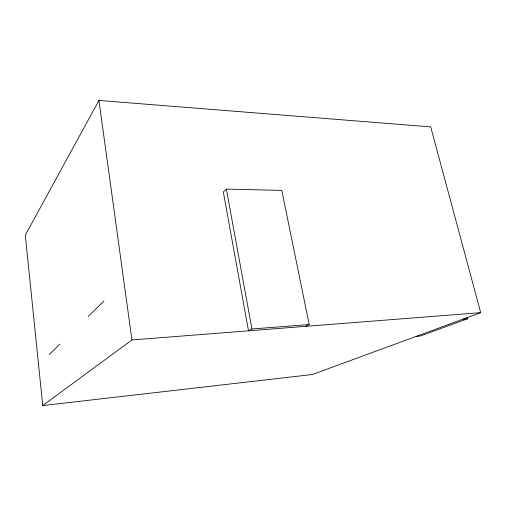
<?xml version="1.0" encoding="UTF-8"?>
<svg xmlns="http://www.w3.org/2000/svg" width="506" height="506" viewBox="0 0 506 506"><rect width="100%" height="100%" fill="white"/><g stroke="black" fill="none" stroke-linecap="round" stroke-linejoin="round"><path stroke-width="0.76" d="M98.948 100.435L25.3 235.132L42.738 405.565L312.493 374.497L480.7 312.651L430.701 126.892L98.948 100.435L131.939 339.943L42.738 405.565M49.126 354.592L59.834 344.124M88.221 316.383L103.932 301.026M226.365 189.086L223.329 191.989L248.509 330.823L251.931 328.976L309.204 324.561L281.791 190.408L226.365 189.086L251.931 328.976M305.447 326.37L309.204 324.561M467.297 317.192L467.696 318.71L420.473 335.978L416.16 336.382M463.205 319.084L467.696 318.71M131.939 339.943L480.7 312.651"/></g></svg>
